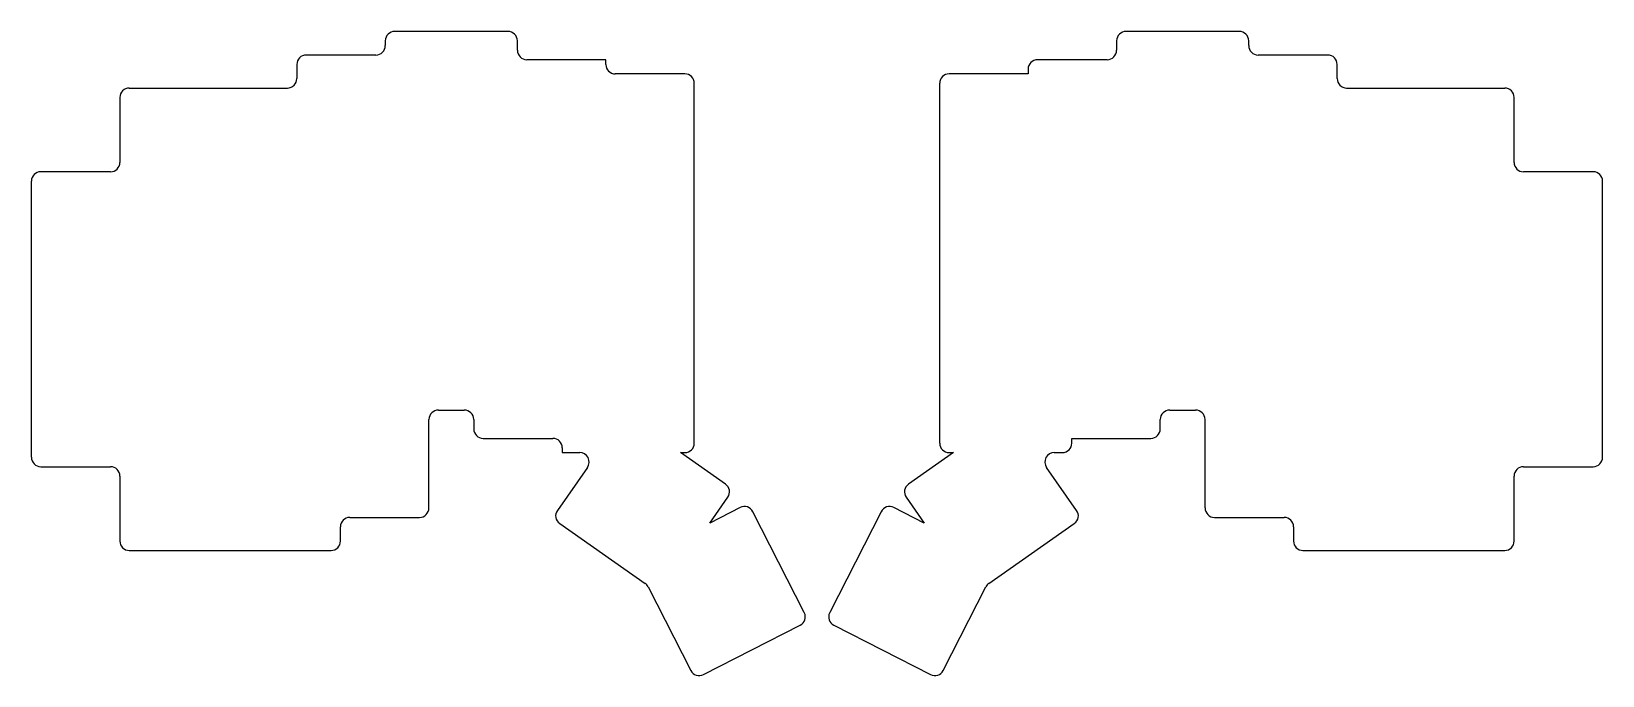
# Model space of a CAD drawing. Header units: millimetres. Extents: x -14 to 319, y -40 to 96.
import ezdxf

# ---------------------------------------------------------------- set-up
doc = ezdxf.new("R2010")
doc.units = ezdxf.units.MM

msp = doc.modelspace()

# ---------------------------------------------------------------- linework, layer by layer
for p, q in [((61, 94.5), (61, 93.5)), ((87, 96.5), (63, 96.5)), ((89, 92.5), (89, 94.5)), ((216, 94.5), (216, 92.5)), ((242, 96.5), (218, 96.5)), ((244, 93.5), (244, 94.5)), ((59, 91.5), (44.25, 91.5)), ((107.75, 90.5), (91, 90.5)), ((107.75, 89.5), (107.75, 90.5)), ((214, 90.5), (199.25, 90.5)), ((260.75, 91.5), (246, 91.5)), ((42.25, 89.5), (42.25, 86.5)), ((124.5, 87.5), (109.75, 87.5)), ((197.25, 87.5), (180.5, 87.5)), ((197.25, 88.5), (197.25, 87.5)), ((262.75, 86.5), (262.75, 89.5)), ((6.75, 84.5), (40.25, 84.5)), ((126.5, 9.25), (126.5, 85.5)), ((178.5, 9.25), (178.5, 85.5)), ((264.75, 84.5), (298.25, 84.5)), ((4.75, 82.5), (4.75, 68.75)), ((300.25, 68.75), (300.25, 82.5)), ((2.75, 66.75), (-12, 66.75)), ((317, 66.75), (302.25, 66.75)), ((-14, 6.25), (-14, 64.75)), ((319, 6.25), (319, 64.75)), ((70.25, -4.5), (70.25, 14.25)), ((72.25, 16.25), (77.75, 16.25)), ((79.75, 14.25), (79.75, 12.25)), ((225.25, 12.25), (225.25, 14.25)), ((227.25, 16.25), (232.75, 16.25)), ((234.75, -4.5), (234.75, 14.25)), ((81.75, 10.25), (96.5, 10.25)), ((206.5, 10.25), (223.25, 10.25)), ((206.5, 9.25), (206.5, 10.25)), ((98.5, 8.25), (98.5, 7.25)), ((98.5, 7.25), (102.21, 7.25)), ((123.55, 7.25), (124.5, 7.25)), ((133.11, 0.56), (123.55, 7.25)), ((181.45, 7.25), (171.89, 0.56)), ((180.5, 7.25), (181.45, 7.25)), ((202.79, 7.25), (204.5, 7.25)), ((-12, 4.25), (2.75, 4.25)), ((103.85, 4.1), (97.47, -5.01)), ((207.53, -5.01), (201.15, 4.1)), ((302.25, 4.25), (317, 4.25)), ((4.75, 2.25), (4.75, -11.5)), ((300.25, -11.5), (300.25, 2.25)), ((129.77, -7.7), (133.6, -2.23)), ((171.4, -2.23), (175.23, -7.7)), ((53.5, -6.5), (68.25, -6.5)), ((136.22, -4.41), (129.77, -7.7)), ((149.81, -26.67), (138.91, -5.29)), ((166.09, -5.29), (155.19, -26.67)), ((175.23, -7.7), (168.78, -4.41)), ((236.75, -6.5), (251.5, -6.5)), ((51.5, -11.5), (51.5, -8.5)), ((97.96, -7.79), (116.09, -20.49)), ((188.91, -20.49), (207.04, -7.79)), ((253.5, -8.5), (253.5, -11.5)), ((6.75, -13.5), (49.5, -13.5)), ((255.5, -13.5), (298.25, -13.5)), ((116.73, -21.22), (125.75, -38.93)), ((179.25, -38.93), (188.27, -21.22)), ((128.44, -39.8), (148.93, -29.36)), ((156.07, -29.36), (176.56, -39.8))]:
    msp.add_line(p, q)
for centre, start, end in [((59, 93.5), 270, 0), ((63, 94.5), 90, 180), ((87, 94.5), 0, 90), ((218, 94.5), 90, 180), ((242, 94.5), 0, 90), ((246, 93.5), 180, 270), ((44.25, 89.5), 90, 180), ((91, 92.5), 180, 270), ((199.25, 88.5), 90, 180), ((214, 92.5), 270, 0), ((260.75, 89.5), 0, 90), ((109.75, 89.5), 180, 270), ((124.5, 85.5), 0, 90), ((180.5, 85.5), 90, 180), ((6.75, 82.5), 90, 180), ((40.25, 86.5), 270, 0), ((264.75, 86.5), 180, 270), ((298.25, 82.5), 0, 90), ((-12, 64.75), 90, 180), ((2.75, 68.75), 270, 0), ((302.25, 68.75), 180, 270), ((317, 64.75), 0, 90), ((72.25, 14.25), 90, 180), ((77.75, 14.25), 0, 90), ((227.25, 14.25), 90, 180), ((232.75, 14.25), 0, 90), ((81.75, 12.25), 180, 270), ((96.5, 8.25), 0, 90), ((223.25, 12.25), 270, 0), ((102.21, 5.25), 325, 90), ((124.5, 9.25), 270, 0), ((180.5, 9.25), 180, 270), ((202.79, 5.25), 90, 215), ((204.5, 9.25), 270, 0), ((-12, 6.25), 180, 270), ((2.75, 2.25), 0, 90), ((302.25, 2.25), 90, 180), ((317, 6.25), 270, 0), ((131.96, -1.08), 325, 55), ((173.04, -1.08), 125, 215), ((53.5, -8.5), 90, 180), ((68.25, -4.5), 270, 0), ((99.11, -6.15), 145, 235), ((137.13, -6.19), 27, 117), ((167.87, -6.19), 63, 153), ((205.89, -6.15), 305, 35), ((236.75, -4.5), 180, 270), ((251.5, -8.5), 0, 90), ((6.75, -11.5), 180, 270), ((49.5, -11.5), 270, 0), ((255.5, -11.5), 180, 270), ((298.25, -11.5), 270, 0), ((114.94, -22.12), 27, 55), ((190.06, -22.12), 125, 153), ((148.03, -27.58), 297, 27), ((156.97, -27.58), 153, 243), ((127.53, -38.02), 207, 297), ((177.47, -38.02), 243, 333)]:
    msp.add_arc(centre, 2, start, end)

doc.saveas('drawing.dxf')
